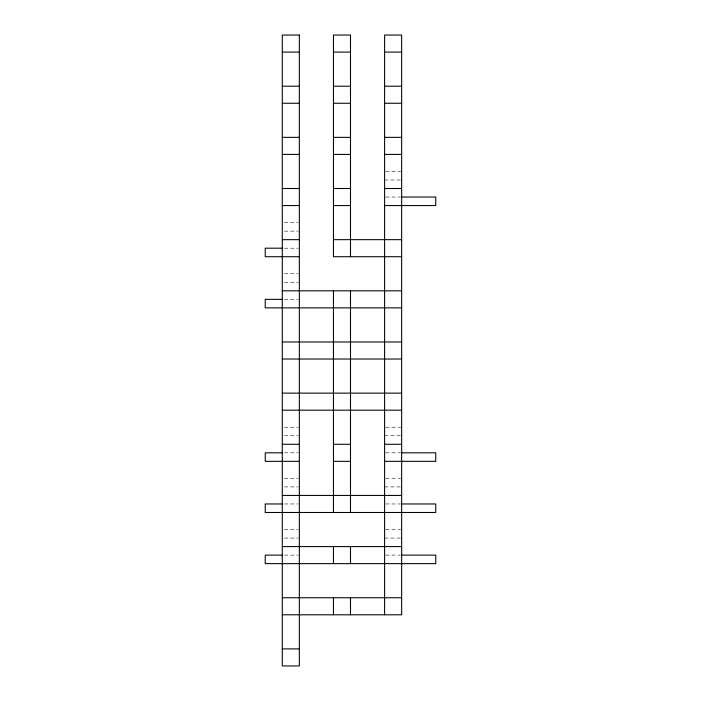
<?xml version="1.0" encoding="UTF-8"?>
<svg xmlns="http://www.w3.org/2000/svg" width="701" height="701" viewBox="0 0 701 701"><rect width="100%" height="100%" fill="white"/><g stroke="black" fill="none" stroke-linecap="round" stroke-linejoin="round"><path stroke-width="0.53" stroke-dasharray="3.5 2.63" d="M385.673 171.465L400.586 171.465M384.604 179.991L400.586 179.991M385.673 197.034L400.586 197.034M284.422 222.611L298.284 222.611M284.422 231.137L298.284 231.137M284.422 248.189L298.284 248.189M284.422 273.767L298.284 273.767M284.422 282.293L298.284 282.293M284.422 299.345L298.284 299.345M284.422 427.233L298.284 427.233M385.673 427.233L400.586 427.233M284.422 435.759L298.284 435.759M384.604 435.759L400.586 435.759M284.422 452.811L298.284 452.811M385.673 452.811L400.586 452.811M284.422 478.389L298.284 478.389M385.673 478.389L400.586 478.389M284.422 486.915L298.284 486.915M384.604 486.915L400.586 486.915M284.422 503.966L298.284 503.966M385.673 503.966L400.586 503.966M284.422 529.535L298.284 529.535M385.673 529.535L400.586 529.535M284.422 538.061L298.284 538.061M384.604 538.061L400.586 538.061M284.422 555.113L298.284 555.113M385.673 555.113L400.586 555.113"/><path stroke-width="1.05" d="M282.293 52.102L299.345 52.102M333.448 52.102L350.5 52.102M384.604 52.102L401.655 52.102M282.293 86.205L299.345 86.205M333.448 86.205L350.5 86.205M384.604 86.205L401.655 86.205M282.293 103.257L299.345 103.257M333.448 103.257L350.5 103.257M384.604 103.257L401.655 103.257M282.293 137.361L299.345 137.361M333.448 137.361L350.5 137.361M384.604 137.361L401.655 137.361M282.293 154.413L299.345 154.413M333.448 154.413L350.5 154.413M384.604 154.413L401.655 154.413M282.293 188.516L299.345 188.516M333.448 188.516L350.5 188.516M384.604 188.516L401.655 188.516M401.655 197.034L435.759 197.034L435.759 205.559L384.604 205.559M282.293 205.559L299.345 205.559M333.448 205.559L350.5 205.559M282.293 239.663L299.345 239.663M333.448 239.663L401.655 239.663M282.293 248.189L265.241 248.189L265.241 256.715L299.345 256.715M401.655 256.715L333.448 256.715L333.448 35.05L350.5 35.05L350.5 256.715M282.293 290.819L401.655 290.819M282.293 299.345L265.241 299.345L265.241 307.87L401.655 307.87M282.293 341.974L401.655 341.974M282.293 359.026L401.655 359.026M282.293 393.13L401.655 393.13M282.293 410.181L401.655 410.181M282.293 444.285L299.345 444.285M333.448 444.285L350.5 444.285M384.604 444.285L401.655 444.285M282.293 452.811L265.241 452.811L265.241 461.337L299.345 461.337M401.655 452.811L435.759 452.811L435.759 461.337L384.604 461.337M333.448 461.337L350.5 461.337M282.293 495.441L401.655 495.441M282.293 503.966L265.241 503.966L265.241 512.484L435.759 512.484L435.759 503.966L401.655 503.966M282.293 546.587L401.655 546.587M282.293 555.113L265.241 555.113L265.241 563.639L435.759 563.639L435.759 555.113L401.655 555.113M282.293 597.743L401.655 597.743M282.293 614.795L401.655 614.795L401.655 35.05L384.604 35.05L384.604 614.795M282.293 648.898L299.345 648.898M350.5 290.819L350.5 512.484M350.5 546.587L350.5 563.639M350.5 597.743L350.5 614.795M333.448 290.819L333.448 512.484M333.448 546.587L333.448 563.639M333.448 597.743L333.448 614.795M299.345 35.05L282.293 35.05L282.293 665.95L299.345 665.95L299.345 35.05"/></g></svg>
